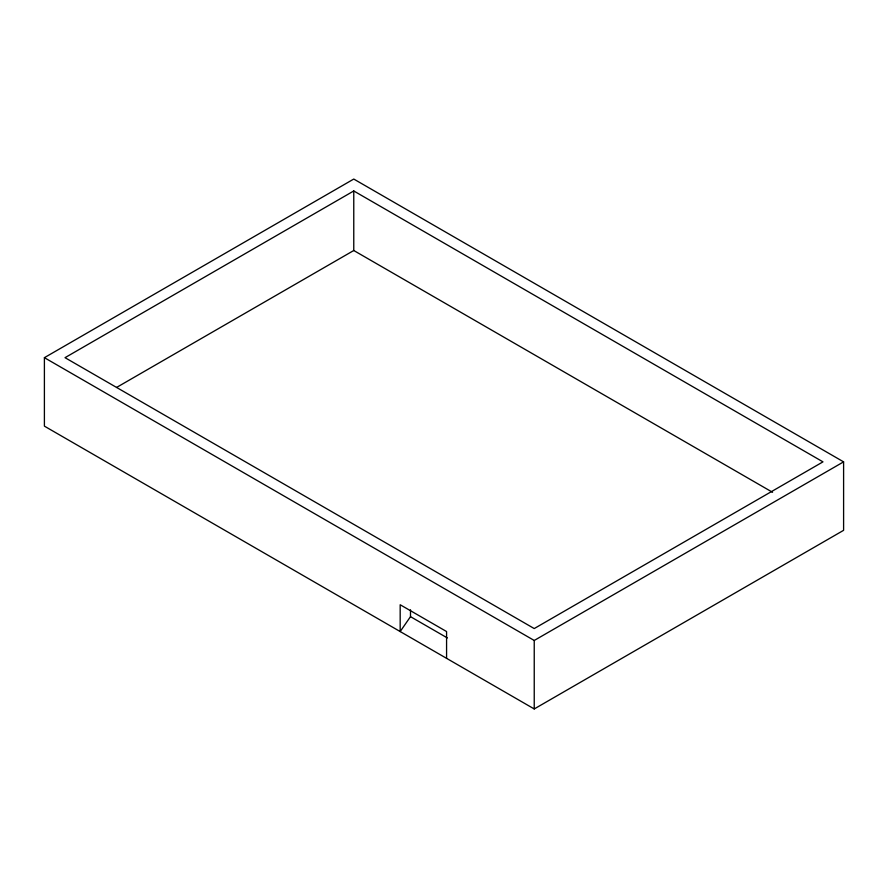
<?xml version="1.0" encoding="UTF-8"?>
<svg xmlns="http://www.w3.org/2000/svg" width="888" height="888" viewBox="0 0 888 888"><rect width="100%" height="100%" fill="white"/><g stroke="black" fill="none" stroke-linecap="round" stroke-linejoin="round"><path stroke-width="1.33" d="M410.489 609.79L410.489 616.66L400.177 631.546L400.177 604.75L446.575 631.546L446.575 658.33M44.4 357.675L353.768 179.054L843.6 461.86L843.6 530.325L534.232 708.946L44.4 426.14L44.4 357.675L534.232 640.47L843.6 461.86M353.768 190.964L65.024 357.675L534.232 628.56L822.976 461.86L353.768 190.964L353.768 250.505L772.571 492.296M116.539 387.468L353.768 250.505M410.489 616.66L447.374 637.95M534.232 640.47L534.232 708.946"/></g></svg>
